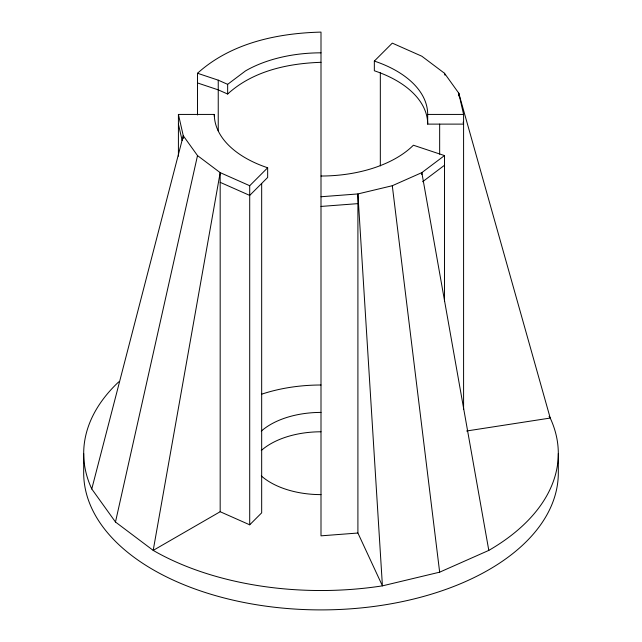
<?xml version="1.0" encoding="UTF-8"?>
<svg xmlns="http://www.w3.org/2000/svg" width="642" height="642" viewBox="0 0 642 642"><rect width="100%" height="100%" fill="white"/><g stroke="black" fill="none" stroke-linecap="round" stroke-linejoin="round"><path stroke-width="0.96" d="M463.147 122.173L463.588 124.115L427.684 124.115A106.684 61.592 0 0 0 374.342 70.772L374.342 61.078L392.294 43.126L421.826 56.215L444.489 73.26L458.733 93.114L550.226 418.054A237.315 137.011 0 0 1 488.803 550.395L439.658 572.166L382.423 585.857A237.315 137.011 0 0 1 153.197 550.395L115.48 522.018L197.511 155.589L183.267 135.735L178.412 114.428L214.316 114.428A106.684 61.592 0 0 0 267.658 167.771L267.658 177.457L249.706 195.409L220.174 182.328M115.48 522.018L91.774 488.971L183.267 135.735L183.267 138.64M197.511 155.589L220.174 172.634L153.197 550.395L220.174 511.722L249.706 524.811L249.706 185.723L267.658 167.771M249.706 524.811L261.671 512.838L261.671 183.443M197.511 114.99L197.511 73.26C230.96 43.03 277.111 33.207 321 32.1L321 535.837L357.907 533.029L382.423 585.857L357.907 193.94L392.294 185.723L421.826 172.634L444.489 155.589L413.392 145.22A106.684 61.592 0 0 1 321 176.02M197.511 82.954L218.24 89.864L227.653 94.029L227.653 84.343L245.557 70.869A106.684 61.592 0 0 1 321 52.829M227.653 94.029C252.884 70.965 287.752 63.422 321 62.314M422.613 181.734L444.489 165.275M466.606 430.991L550.226 418.054L549.071 416.441M321 196.749L357.907 193.94L357.907 533.029M321 206.435L357.907 203.634M374.342 61.078A106.684 61.592 0 0 1 427.684 114.428L463.588 114.428L463.588 409.46M197.511 73.26L218.24 80.17L227.653 84.343M249.706 185.723L220.174 172.634L220.174 511.722M444.489 73.26L444.994 75.202M463.588 114.428L458.733 93.114L458.733 96.027M178.412 124.115L182.159 140.574M488.803 550.395L421.826 172.634L421.826 174.576M392.294 185.723L439.658 572.166M558.315 453.517L558.315 472.889A237.315 137.011 0 0 1 321 609.9A237.315 137.011 0 0 1 83.685 472.889L83.685 453.517M444.489 155.589L444.489 301.443M439.658 124.115L439.658 154.152M427.684 114.428L427.684 124.115M380.329 72.795L380.329 165.909M218.24 80.17L218.24 130.912M214.316 114.428L214.316 116.362M178.412 114.428L178.412 156.15M261.278 450.515A71.19 41.104 0 0 1 321 431.785M91.774 488.971A237.315 137.011 0 0 1 118.77 381.821M261.671 394.188A118.658 68.501 0 0 1 321 385.007M321 494.613A71.19 41.104 0 0 1 261.278 475.891M261.278 431.135A71.19 41.104 0 0 1 321 412.413"/></g></svg>
